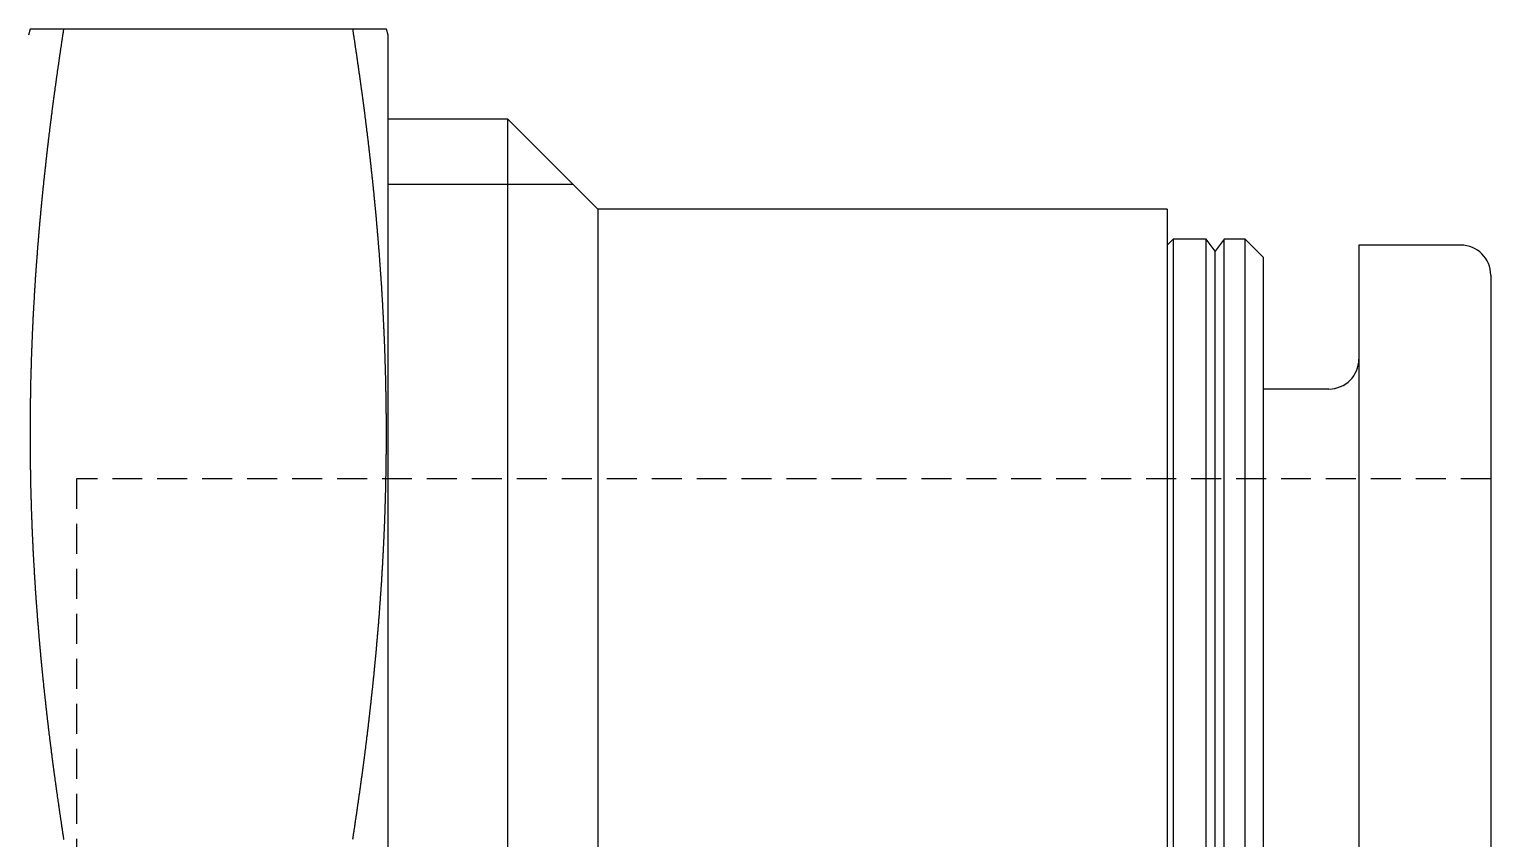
# Model space of a CAD drawing. Extents: x 0 to 112, y -21 to 77.
# Drawn here: x 44.33 to 68.72, y 63.33 to 76.83 of the extents above; entities that cross this region are included whole.
import ezdxf

# ---------------------------------------------------------------- set-up
doc = ezdxf.new("R2010")
doc.units = 0
doc.linetypes.add('DASHED', pattern=[0.75, 0.5, -0.25])
doc.layers.get('0').update_dxf_attribs({"linetype": 'CONTINUOUS'})

msp = doc.modelspace()

# ---------------------------------------------------------------- linework, layer by layer
at = {"color": 7, "linetype": 'CONTINUOUS'}
for p, q in [((44.344, 76.829), (44.317, 76.729)), ((50.29, 76.829), (44.344, 76.829)), ((50.317, 76.729), (50.29, 76.829)), ((50.317, 49.929), (50.317, 76.729)), ((52.317, 75.329), (50.317, 75.329)), ((52.317, 51.329), (52.317, 75.329)), ((53.817, 73.829), (52.317, 75.329)), ((53.817, 73.829), (53.817, 52.829)), ((63.317, 73.829), (53.817, 73.829)), ((63.317, 73.829), (63.317, 52.829)), ((63.417, 73.329), (63.317, 73.229)), ((63.417, 73.329), (63.417, 53.329)), ((63.967, 73.329), (63.417, 73.329)), ((63.967, 53.329), (63.967, 73.329)), ((64.117, 73.129), (63.967, 73.329)), ((64.267, 73.329), (64.117, 73.129)), ((64.267, 53.329), (64.267, 73.329)), ((64.617, 73.329), (64.267, 73.329)), ((64.617, 53.329), (64.617, 73.329)), ((64.917, 73.029), (64.617, 73.329)), ((68.217, 73.229), (66.517, 73.229)), ((66.517, 73.229), (66.517, 53.429)), ((64.117, 53.529), (64.117, 73.129)), ((64.917, 73.029), (64.917, 53.629)), ((68.717, 72.729), (68.717, 53.929)), ((66.017, 70.829), (64.917, 70.829))]:
    msp.add_line(p, q, dxfattribs=at)
at = {"color": 3, "linetype": 'CONTINUOUS'}
msp.add_line((50.317, 74.246), (53.399, 74.246), dxfattribs=at)
at = {"color": 3, "linetype": 'DASHED'}
for p, q in [((68.717, 69.329), (45.117, 69.329)), ((45.117, 69.329), (45.117, 57.329))]:
    msp.add_line(p, q, dxfattribs=at)
at = {"color": 7}
for points in [[(44.903, 76.829, 0), (44.901, 76.815, 0), (44.899, 76.801, 0), (44.897, 76.787, 0), (44.895, 76.773, 0), (44.892, 76.759, 0), (44.89, 76.745, 0), (44.888, 76.731, 0), (44.886, 76.717, 0), (44.884, 76.703, 0), (44.882, 76.689, 0), (44.88, 76.675, 0), (44.878, 76.661, 0), (44.876, 76.647, 0), (44.873, 76.633, 0), (44.871, 76.619, 0), (44.869, 76.605, 0), (44.867, 76.591, 0), (44.865, 76.577, 0), (44.863, 76.563, 0), (44.861, 76.549, 0), (44.859, 76.535, 0), (44.856, 76.521, 0), (44.854, 76.507, 0), (44.852, 76.493, 0), (44.85, 76.479, 0), (44.848, 76.465, 0), (44.846, 76.451, 0), (44.844, 76.437, 0), (44.842, 76.423, 0), (44.84, 76.409, 0), (44.838, 76.395, 0), (44.836, 76.381, 0), (44.834, 76.367, 0), (44.832, 76.353, 0), (44.83, 76.339, 0), (44.828, 76.325, 0), (44.826, 76.311, 0), (44.824, 76.297, 0), (44.822, 76.283, 0), (44.819, 76.269, 0), (44.818, 76.255, 0), (44.816, 76.241, 0), (44.813, 76.227, 0), (44.811, 76.213, 0), (44.809, 76.199, 0), (44.807, 76.185, 0), (44.805, 76.171, 0), (44.803, 76.157, 0), (44.801, 76.143, 0), (44.799, 76.129, 0), (44.797, 76.115, 0), (44.795, 76.101, 0), (44.794, 76.087, 0), (44.791, 76.073, 0), (44.789, 76.059, 0), (44.788, 76.045, 0), (44.786, 76.031, 0), (44.784, 76.017, 0), (44.782, 76.003, 0), (44.78, 75.989, 0), (44.778, 75.975, 0), (44.776, 75.961, 0), (44.774, 75.947, 0), (44.772, 75.933, 0), (44.77, 75.919, 0), (44.768, 75.905, 0), (44.766, 75.891, 0), (44.764, 75.877, 0), (44.762, 75.863, 0), (44.76, 75.849, 0), (44.758, 75.835, 0), (44.757, 75.821, 0), (44.755, 75.807, 0), (44.753, 75.793, 0), (44.751, 75.779, 0), (44.749, 75.765, 0), (44.747, 75.751, 0), (44.745, 75.737, 0), (44.743, 75.723, 0), (44.741, 75.709, 0), (44.739, 75.695, 0), (44.738, 75.681, 0), (44.736, 75.667, 0), (44.734, 75.653, 0), (44.732, 75.639, 0), (44.73, 75.625, 0), (44.728, 75.611, 0), (44.726, 75.597, 0), (44.725, 75.583, 0), (44.723, 75.569, 0), (44.721, 75.555, 0), (44.719, 75.541, 0), (44.717, 75.527, 0), (44.715, 75.513, 0), (44.714, 75.499, 0), (44.712, 75.485, 0), (44.71, 75.471, 0), (44.708, 75.457, 0), (44.706, 75.443, 0), (44.705, 75.429, 0), (44.703, 75.415, 0), (44.701, 75.401, 0), (44.699, 75.387, 0), (44.697, 75.373, 0), (44.696, 75.359, 0), (44.694, 75.344, 0), (44.692, 75.331, 0), (44.69, 75.317, 0), (44.688, 75.302, 0), (44.687, 75.288, 0), (44.685, 75.274, 0), (44.683, 75.26, 0), (44.681, 75.246, 0), (44.68, 75.232, 0), (44.678, 75.218, 0), (44.676, 75.204, 0), (44.674, 75.19, 0), (44.673, 75.176, 0), (44.671, 75.162, 0), (44.669, 75.148, 0), (44.667, 75.134, 0), (44.666, 75.12, 0), (44.664, 75.106, 0), (44.662, 75.092, 0), (44.66, 75.078, 0), (44.659, 75.064, 0), (44.657, 75.05, 0), (44.655, 75.036, 0), (44.654, 75.022, 0), (44.652, 75.008, 0), (44.65, 74.994, 0), (44.649, 74.98, 0), (44.647, 74.966, 0), (44.645, 74.952, 0), (44.644, 74.938, 0), (44.642, 74.924, 0), (44.64, 74.909, 0), (44.639, 74.895, 0), (44.637, 74.881, 0), (44.635, 74.867, 0), (44.634, 74.853, 0), (44.632, 74.839, 0), (44.63, 74.825, 0), (44.629, 74.811, 0), (44.627, 74.797, 0), (44.626, 74.783, 0), (44.624, 74.769, 0), (44.622, 74.755, 0), (44.621, 74.741, 0), (44.619, 74.727, 0), (44.617, 74.713, 0), (44.616, 74.699, 0), (44.614, 74.685, 0), (44.613, 74.671, 0), (44.611, 74.657, 0), (44.61, 74.643, 0), (44.608, 74.629, 0), (44.606, 74.615, 0), (44.605, 74.6, 0), (44.603, 74.586, 0), (44.602, 74.572, 0), (44.6, 74.558, 0), (44.599, 74.544, 0), (44.597, 74.53, 0), (44.596, 74.516, 0), (44.594, 74.502, 0), (44.592, 74.488, 0), (44.591, 74.474, 0), (44.589, 74.46, 0), (44.588, 74.446, 0), (44.586, 74.432, 0), (44.585, 74.418, 0), (44.583, 74.404, 0), (44.582, 74.39, 0), (44.58, 74.376, 0), (44.579, 74.362, 0), (44.577, 74.347, 0), (44.576, 74.333, 0), (44.574, 74.319, 0), (44.573, 74.305, 0), (44.571, 74.291, 0), (44.57, 74.277, 0), (44.568, 74.263, 0), (44.567, 74.249, 0), (44.566, 74.235, 0), (44.564, 74.221, 0), (44.563, 74.207, 0), (44.561, 74.193, 0), (44.56, 74.179, 0), (44.558, 74.165, 0), (44.557, 74.15, 0), (44.555, 74.136, 0), (44.554, 74.122, 0), (44.553, 74.108, 0), (44.551, 74.094, 0), (44.55, 74.08, 0), (44.548, 74.066, 0), (44.547, 74.052, 0), (44.545, 74.038, 0), (44.544, 74.024, 0), (44.543, 74.01, 0), (44.541, 73.996, 0), (44.54, 73.982, 0), (44.539, 73.968, 0), (44.537, 73.954, 0), (44.536, 73.939, 0), (44.535, 73.925, 0), (44.533, 73.911, 0), (44.532, 73.897, 0), (44.53, 73.883, 0), (44.529, 73.869, 0), (44.528, 73.855, 0), (44.526, 73.841, 0), (44.525, 73.827, 0), (44.524, 73.813, 0), (44.522, 73.799, 0), (44.521, 73.785, 0), (44.52, 73.771, 0), (44.519, 73.757, 0), (44.517, 73.742, 0), (44.516, 73.728, 0), (44.515, 73.714, 0), (44.513, 73.7, 0), (44.512, 73.686, 0), (44.511, 73.672, 0), (44.509, 73.658, 0), (44.508, 73.644, 0), (44.507, 73.63, 0), (44.506, 73.616, 0), (44.504, 73.602, 0), (44.503, 73.588, 0), (44.502, 73.573, 0), (44.501, 73.559, 0), (44.499, 73.545, 0), (44.498, 73.531, 0), (44.497, 73.517, 0), (44.496, 73.503, 0), (44.495, 73.489, 0), (44.493, 73.475, 0), (44.492, 73.461, 0), (44.491, 73.447, 0), (44.49, 73.433, 0), (44.488, 73.418, 0), (44.487, 73.404, 0), (44.486, 73.39, 0), (44.485, 73.376, 0), (44.484, 73.362, 0), (44.483, 73.348, 0), (44.481, 73.334, 0), (44.48, 73.32, 0), (44.479, 73.306, 0), (44.478, 73.292, 0), (44.477, 73.278, 0), (44.475, 73.263, 0), (44.474, 73.249, 0), (44.473, 73.235, 0), (44.472, 73.221, 0), (44.471, 73.207, 0), (44.47, 73.193, 0), (44.469, 73.179, 0), (44.468, 73.165, 0), (44.467, 73.151, 0), (44.465, 73.137, 0), (44.464, 73.123, 0), (44.463, 73.108, 0), (44.462, 73.094, 0), (44.461, 73.08, 0), (44.46, 73.066, 0), (44.459, 73.052, 0), (44.458, 73.038, 0), (44.457, 73.024, 0), (44.456, 73.01, 0), (44.455, 72.996, 0), (44.454, 72.981, 0), (44.453, 72.967, 0), (44.452, 72.953, 0), (44.45, 72.939, 0), (44.449, 72.925, 0), (44.448, 72.911, 0), (44.447, 72.897, 0), (44.446, 72.883, 0), (44.445, 72.869, 0), (44.444, 72.855, 0), (44.443, 72.841, 0), (44.442, 72.826, 0), (44.441, 72.812, 0), (44.44, 72.798, 0), (44.439, 72.784, 0), (44.438, 72.77, 0), (44.437, 72.756, 0), (44.436, 72.742, 0), (44.435, 72.728, 0), (44.434, 72.713, 0), (44.434, 72.699, 0), (44.432, 72.685, 0), (44.432, 72.671, 0), (44.431, 72.657, 0), (44.43, 72.643, 0), (44.429, 72.629, 0), (44.428, 72.615, 0), (44.427, 72.601, 0), (44.426, 72.587, 0), (44.425, 72.573, 0), (44.424, 72.558, 0), (44.423, 72.544, 0), (44.422, 72.53, 0), (44.422, 72.516, 0), (44.421, 72.502, 0), (44.42, 72.488, 0), (44.419, 72.474, 0), (44.418, 72.46, 0), (44.417, 72.445, 0), (44.416, 72.431, 0), (44.415, 72.417, 0), (44.414, 72.403, 0), (44.414, 72.389, 0), (44.413, 72.375, 0), (44.412, 72.361, 0), (44.411, 72.347, 0), (44.41, 72.332, 0), (44.41, 72.318, 0), (44.409, 72.304, 0), (44.408, 72.29, 0), (44.407, 72.276, 0), (44.406, 72.262, 0), (44.405, 72.248, 0), (44.405, 72.234, 0), (44.404, 72.22, 0), (44.403, 72.206, 0), (44.402, 72.191, 0), (44.401, 72.177, 0), (44.401, 72.163, 0), (44.4, 72.149, 0), (44.399, 72.135, 0), (44.398, 72.121, 0), (44.398, 72.107, 0), (44.397, 72.093, 0), (44.396, 72.078, 0), (44.395, 72.064, 0), (44.395, 72.05, 0), (44.394, 72.036, 0), (44.393, 72.022, 0), (44.393, 72.008, 0), (44.392, 71.994, 0), (44.391, 71.98, 0), (44.391, 71.965, 0), (44.39, 71.951, 0), (44.389, 71.937, 0), (44.389, 71.923, 0), (44.388, 71.909, 0), (44.387, 71.895, 0), (44.386, 71.881, 0), (44.386, 71.867, 0), (44.385, 71.853, 0), (44.385, 71.838, 0), (44.384, 71.824, 0), (44.383, 71.81, 0), (44.383, 71.796, 0), (44.382, 71.782, 0), (44.381, 71.768, 0), (44.381, 71.754, 0), (44.38, 71.74, 0), (44.379, 71.725, 0), (44.379, 71.711, 0), (44.378, 71.697, 0), (44.378, 71.683, 0), (44.377, 71.669, 0), (44.377, 71.655, 0), (44.376, 71.641, 0), (44.375, 71.626, 0), (44.375, 71.612, 0), (44.374, 71.598, 0), (44.374, 71.584, 0), (44.373, 71.57, 0), (44.373, 71.556, 0), (44.372, 71.542, 0), (44.371, 71.528, 0), (44.371, 71.513, 0), (44.37, 71.499, 0), (44.37, 71.485, 0), (44.369, 71.471, 0), (44.369, 71.457, 0), (44.368, 71.443, 0), (44.368, 71.429, 0), (44.367, 71.415, 0), (44.367, 71.4, 0), (44.366, 71.386, 0), (44.366, 71.372, 0), (44.365, 71.358, 0), (44.365, 71.344, 0), (44.364, 71.33, 0), (44.364, 71.316, 0), (44.364, 71.301, 0), (44.363, 71.287, 0), (44.363, 71.273, 0), (44.362, 71.259, 0), (44.362, 71.245, 0), (44.361, 71.231, 0), (44.361, 71.217, 0), (44.36, 71.203, 0), (44.36, 71.188, 0), (44.36, 71.174, 0), (44.359, 71.16, 0), (44.359, 71.146, 0), (44.358, 71.132, 0), (44.358, 71.118, 0), (44.358, 71.104, 0), (44.357, 71.089, 0), (44.357, 71.075, 0), (44.356, 71.061, 0), (44.356, 71.047, 0), (44.356, 71.033, 0), (44.355, 71.019, 0), (44.355, 71.005, 0), (44.355, 70.99, 0), (44.354, 70.976, 0), (44.354, 70.962, 0), (44.354, 70.948, 0), (44.353, 70.934, 0), (44.353, 70.92, 0), (44.353, 70.906, 0), (44.352, 70.891, 0), (44.352, 70.877, 0), (44.352, 70.863, 0), (44.352, 70.849, 0), (44.351, 70.835, 0), (44.351, 70.821, 0), (44.351, 70.807, 0), (44.35, 70.793, 0), (44.35, 70.778, 0), (44.35, 70.764, 0), (44.35, 70.75, 0), (44.349, 70.736, 0), (44.349, 70.722, 0), (44.349, 70.708, 0), (44.349, 70.694, 0), (44.349, 70.68, 0), (44.348, 70.665, 0), (44.348, 70.651, 0), (44.348, 70.637, 0), (44.348, 70.623, 0), (44.347, 70.609, 0), (44.347, 70.595, 0), (44.347, 70.581, 0), (44.347, 70.566, 0), (44.347, 70.552, 0), (44.346, 70.538, 0), (44.346, 70.524, 0), (44.346, 70.51, 0), (44.346, 70.496, 0), (44.346, 70.481, 0), (44.346, 70.467, 0), (44.346, 70.453, 0), (44.345, 70.439, 0), (44.345, 70.425, 0), (44.345, 70.411, 0), (44.345, 70.397, 0), (44.345, 70.383, 0), (44.345, 70.368, 0), (44.345, 70.354, 0), (44.345, 70.34, 0), (44.344, 70.326, 0), (44.344, 70.312, 0), (44.344, 70.298, 0), (44.344, 70.284, 0), (44.344, 70.269, 0), (44.344, 70.255, 0), (44.344, 70.241, 0), (44.344, 70.227, 0), (44.344, 70.213, 0), (44.344, 70.199, 0), (44.344, 70.185, 0), (44.344, 70.171, 0), (44.344, 70.156, 0), (44.344, 70.142, 0), (44.344, 70.128, 0), (44.344, 70.114, 0), (44.344, 70.1, 0), (44.344, 70.086, 0), (44.344, 70.072, 0), (44.344, 70.057, 0), (44.344, 70.043, 0), (44.344, 70.029, 0), (44.344, 70.015, 0), (44.344, 70.001, 0), (44.344, 69.987, 0), (44.344, 69.972, 0), (44.344, 69.958, 0), (44.344, 69.944, 0), (44.344, 69.93, 0), (44.344, 69.916, 0), (44.344, 69.902, 0), (44.344, 69.888, 0), (44.344, 69.874, 0), (44.344, 69.859, 0), (44.344, 69.845, 0), (44.344, 69.831, 0), (44.345, 69.817, 0), (44.345, 69.803, 0), (44.345, 69.789, 0), (44.345, 69.775, 0), (44.345, 69.76, 0), (44.345, 69.746, 0), (44.345, 69.732, 0), (44.345, 69.718, 0), (44.346, 69.704, 0), (44.346, 69.69, 0), (44.346, 69.676, 0), (44.346, 69.662, 0), (44.346, 69.647, 0), (44.346, 69.633, 0), (44.346, 69.619, 0), (44.347, 69.605, 0), (44.347, 69.591, 0), (44.347, 69.577, 0), (44.347, 69.562, 0), (44.347, 69.548, 0), (44.348, 69.534, 0), (44.348, 69.52, 0), (44.348, 69.506, 0), (44.348, 69.492, 0), (44.349, 69.478, 0), (44.349, 69.463, 0), (44.349, 69.449, 0), (44.349, 69.435, 0), (44.349, 69.421, 0), (44.35, 69.407, 0), (44.35, 69.393, 0), (44.35, 69.379, 0), (44.35, 69.365, 0), (44.351, 69.35, 0), (44.351, 69.336, 0), (44.351, 69.322, 0), (44.352, 69.308, 0), (44.352, 69.294, 0), (44.352, 69.28, 0), (44.352, 69.266, 0), (44.353, 69.251, 0), (44.353, 69.237, 0), (44.353, 69.223, 0), (44.354, 69.209, 0), (44.354, 69.195, 0), (44.354, 69.181, 0), (44.355, 69.167, 0), (44.355, 69.153, 0), (44.355, 69.138, 0), (44.356, 69.124, 0), (44.356, 69.11, 0), (44.356, 69.096, 0), (44.357, 69.082, 0), (44.357, 69.068, 0), (44.358, 69.054, 0), (44.358, 69.039, 0), (44.358, 69.025, 0), (44.359, 69.011, 0), (44.359, 68.997, 0), (44.36, 68.983, 0), (44.36, 68.969, 0), (44.36, 68.955, 0), (44.361, 68.941, 0), (44.361, 68.926, 0), (44.362, 68.912, 0), (44.362, 68.898, 0), (44.363, 68.884, 0), (44.363, 68.87, 0), (44.364, 68.856, 0), (44.364, 68.842, 0), (44.364, 68.827, 0), (44.365, 68.813, 0), (44.365, 68.799, 0), (44.366, 68.785, 0), (44.366, 68.771, 0), (44.367, 68.757, 0), (44.367, 68.743, 0), (44.368, 68.728, 0), (44.368, 68.714, 0), (44.369, 68.7, 0), (44.369, 68.686, 0), (44.37, 68.672, 0), (44.37, 68.658, 0), (44.371, 68.644, 0), (44.371, 68.63, 0), (44.372, 68.615, 0), (44.373, 68.601, 0), (44.373, 68.587, 0), (44.374, 68.573, 0), (44.374, 68.559, 0), (44.375, 68.545, 0), (44.375, 68.531, 0), (44.376, 68.517, 0), (44.376, 68.502, 0), (44.377, 68.488, 0), (44.378, 68.474, 0), (44.378, 68.46, 0), (44.379, 68.446, 0), (44.379, 68.432, 0), (44.38, 68.418, 0), (44.381, 68.404, 0), (44.381, 68.389, 0), (44.382, 68.375, 0), (44.383, 68.361, 0), (44.383, 68.347, 0), (44.384, 68.333, 0), (44.385, 68.319, 0), (44.385, 68.305, 0), (44.386, 68.291, 0), (44.386, 68.276, 0), (44.387, 68.262, 0), (44.388, 68.248, 0), (44.389, 68.234, 0), (44.389, 68.22, 0), (44.39, 68.206, 0), (44.391, 68.192, 0), (44.391, 68.178, 0), (44.392, 68.163, 0), (44.393, 68.149, 0), (44.393, 68.135, 0), (44.394, 68.121, 0), (44.395, 68.107, 0), (44.395, 68.093, 0), (44.396, 68.079, 0), (44.397, 68.065, 0), (44.398, 68.05, 0), (44.398, 68.036, 0), (44.399, 68.022, 0), (44.4, 68.008, 0), (44.401, 67.994, 0), (44.401, 67.98, 0), (44.402, 67.966, 0), (44.403, 67.952, 0), (44.404, 67.938, 0), (44.405, 67.923, 0), (44.405, 67.909, 0), (44.406, 67.895, 0), (44.407, 67.881, 0), (44.408, 67.867, 0), (44.409, 67.853, 0), (44.41, 67.839, 0), (44.41, 67.825, 0), (44.411, 67.811, 0), (44.412, 67.796, 0), (44.413, 67.782, 0), (44.414, 67.768, 0), (44.414, 67.754, 0), (44.415, 67.74, 0), (44.416, 67.726, 0), (44.417, 67.712, 0), (44.418, 67.698, 0), (44.419, 67.683, 0), (44.42, 67.669, 0), (44.421, 67.655, 0), (44.422, 67.641, 0), (44.422, 67.627, 0), (44.423, 67.613, 0), (44.424, 67.599, 0), (44.425, 67.585, 0), (44.426, 67.571, 0), (44.427, 67.556, 0), (44.428, 67.542, 0), (44.429, 67.528, 0), (44.43, 67.514, 0), (44.431, 67.5, 0), (44.432, 67.486, 0), (44.432, 67.472, 0), (44.434, 67.458, 0), (44.434, 67.444, 0), (44.435, 67.43, 0), (44.436, 67.415, 0), (44.437, 67.401, 0), (44.438, 67.387, 0), (44.439, 67.373, 0), (44.44, 67.359, 0), (44.441, 67.345, 0), (44.442, 67.331, 0), (44.443, 67.317, 0), (44.444, 67.302, 0), (44.445, 67.288, 0), (44.446, 67.274, 0), (44.447, 67.26, 0), (44.448, 67.246, 0), (44.449, 67.232, 0), (44.45, 67.218, 0), (44.452, 67.204, 0), (44.453, 67.19, 0), (44.454, 67.176, 0), (44.455, 67.162, 0), (44.456, 67.147, 0), (44.457, 67.133, 0), (44.458, 67.119, 0), (44.459, 67.105, 0), (44.46, 67.091, 0), (44.461, 67.077, 0), (44.462, 67.063, 0), (44.463, 67.049, 0), (44.464, 67.035, 0), (44.465, 67.02, 0), (44.467, 67.006, 0), (44.468, 66.992, 0), (44.469, 66.978, 0), (44.47, 66.964, 0), (44.471, 66.95, 0), (44.472, 66.936, 0), (44.473, 66.922, 0), (44.474, 66.908, 0), (44.475, 66.894, 0), (44.477, 66.88, 0), (44.478, 66.865, 0), (44.479, 66.851, 0), (44.48, 66.837, 0), (44.481, 66.823, 0), (44.483, 66.809, 0), (44.484, 66.795, 0), (44.485, 66.781, 0), (44.486, 66.767, 0), (44.487, 66.753, 0), (44.488, 66.739, 0), (44.49, 66.725, 0), (44.491, 66.71, 0), (44.492, 66.696, 0), (44.493, 66.682, 0), (44.495, 66.668, 0), (44.496, 66.654, 0), (44.497, 66.64, 0), (44.498, 66.626, 0), (44.499, 66.612, 0), (44.501, 66.598, 0), (44.502, 66.584, 0), (44.503, 66.57, 0), (44.504, 66.556, 0), (44.506, 66.541, 0), (44.507, 66.527, 0), (44.508, 66.513, 0), (44.509, 66.499, 0), (44.511, 66.485, 0), (44.512, 66.471, 0), (44.513, 66.457, 0), (44.515, 66.443, 0), (44.516, 66.429, 0), (44.517, 66.415, 0), (44.519, 66.401, 0), (44.52, 66.387, 0), (44.521, 66.373, 0), (44.522, 66.358, 0), (44.524, 66.344, 0), (44.525, 66.33, 0), (44.526, 66.316, 0), (44.528, 66.302, 0), (44.529, 66.288, 0), (44.53, 66.274, 0), (44.532, 66.26, 0), (44.533, 66.246, 0), (44.535, 66.232, 0), (44.536, 66.218, 0), (44.537, 66.204, 0), (44.539, 66.189, 0), (44.54, 66.175, 0), (44.541, 66.161, 0), (44.543, 66.147, 0), (44.544, 66.133, 0), (44.545, 66.119, 0), (44.547, 66.105, 0), (44.548, 66.091, 0), (44.55, 66.077, 0), (44.551, 66.063, 0), (44.553, 66.049, 0), (44.554, 66.035, 0), (44.555, 66.021, 0), (44.557, 66.007, 0), (44.558, 65.993, 0), (44.56, 65.978, 0), (44.561, 65.964, 0), (44.563, 65.95, 0), (44.564, 65.936, 0), (44.566, 65.922, 0), (44.567, 65.908, 0), (44.568, 65.894, 0), (44.57, 65.88, 0), (44.571, 65.866, 0), (44.573, 65.852, 0), (44.574, 65.838, 0), (44.576, 65.824, 0), (44.577, 65.81, 0), (44.579, 65.796, 0), (44.58, 65.782, 0), (44.582, 65.767, 0), (44.583, 65.754, 0), (44.585, 65.739, 0), (44.586, 65.725, 0), (44.588, 65.711, 0), (44.589, 65.697, 0), (44.591, 65.683, 0), (44.592, 65.669, 0), (44.594, 65.655, 0), (44.596, 65.641, 0), (44.597, 65.627, 0), (44.599, 65.613, 0), (44.6, 65.599, 0), (44.602, 65.585, 0), (44.603, 65.571, 0), (44.605, 65.557, 0), (44.606, 65.543, 0), (44.608, 65.529, 0), (44.61, 65.515, 0), (44.611, 65.501, 0), (44.613, 65.487, 0), (44.614, 65.472, 0), (44.616, 65.458, 0), (44.617, 65.444, 0), (44.619, 65.43, 0), (44.621, 65.416, 0), (44.622, 65.402, 0), (44.624, 65.388, 0), (44.626, 65.374, 0), (44.627, 65.36, 0), (44.629, 65.346, 0), (44.63, 65.332, 0), (44.632, 65.318, 0), (44.634, 65.304, 0), (44.635, 65.29, 0), (44.637, 65.276, 0), (44.639, 65.262, 0), (44.64, 65.248, 0), (44.642, 65.234, 0), (44.644, 65.22, 0), (44.645, 65.206, 0), (44.647, 65.192, 0), (44.649, 65.177, 0), (44.65, 65.163, 0), (44.652, 65.149, 0), (44.654, 65.135, 0), (44.655, 65.121, 0), (44.657, 65.107, 0), (44.659, 65.093, 0), (44.66, 65.079, 0), (44.662, 65.065, 0), (44.664, 65.051, 0), (44.666, 65.037, 0), (44.667, 65.023, 0), (44.669, 65.009, 0), (44.671, 64.995, 0), (44.673, 64.981, 0), (44.674, 64.967, 0), (44.676, 64.953, 0), (44.678, 64.939, 0), (44.68, 64.925, 0), (44.681, 64.911, 0), (44.683, 64.897, 0), (44.685, 64.883, 0), (44.687, 64.869, 0), (44.688, 64.855, 0), (44.69, 64.841, 0), (44.692, 64.827, 0), (44.694, 64.813, 0), (44.696, 64.799, 0), (44.697, 64.784, 0), (44.699, 64.77, 0), (44.701, 64.757, 0), (44.703, 64.743, 0), (44.705, 64.728, 0), (44.706, 64.714, 0), (44.708, 64.7, 0), (44.71, 64.686, 0), (44.712, 64.672, 0), (44.714, 64.658, 0), (44.715, 64.644, 0), (44.717, 64.63, 0), (44.719, 64.616, 0), (44.721, 64.602, 0), (44.723, 64.588, 0), (44.725, 64.574, 0), (44.726, 64.56, 0), (44.728, 64.546, 0), (44.73, 64.532, 0), (44.732, 64.518, 0), (44.734, 64.504, 0), (44.736, 64.49, 0), (44.738, 64.476, 0), (44.739, 64.462, 0), (44.741, 64.448, 0), (44.743, 64.434, 0), (44.745, 64.42, 0), (44.747, 64.406, 0), (44.749, 64.392, 0), (44.751, 64.378, 0), (44.753, 64.364, 0), (44.755, 64.35, 0), (44.757, 64.336, 0), (44.758, 64.322, 0), (44.76, 64.308, 0), (44.762, 64.294, 0), (44.764, 64.28, 0), (44.766, 64.266, 0), (44.768, 64.252, 0), (44.77, 64.238, 0), (44.772, 64.224, 0), (44.774, 64.21, 0), (44.776, 64.196, 0), (44.778, 64.182, 0), (44.78, 64.168, 0), (44.782, 64.154, 0), (44.784, 64.14, 0), (44.786, 64.126, 0), (44.788, 64.112, 0), (44.789, 64.098, 0), (44.791, 64.084, 0), (44.794, 64.07, 0), (44.795, 64.056, 0), (44.797, 64.042, 0), (44.799, 64.028, 0), (44.801, 64.014, 0), (44.803, 64, 0), (44.805, 63.986, 0), (44.807, 63.972, 0), (44.809, 63.958, 0), (44.811, 63.944, 0), (44.813, 63.93, 0), (44.816, 63.916, 0), (44.818, 63.902, 0), (44.819, 63.888, 0), (44.822, 63.874, 0), (44.824, 63.86, 0), (44.826, 63.846, 0), (44.828, 63.832, 0), (44.83, 63.818, 0), (44.832, 63.804, 0), (44.834, 63.79, 0), (44.836, 63.776, 0), (44.838, 63.762, 0), (44.84, 63.748, 0), (44.842, 63.734, 0), (44.844, 63.72, 0), (44.846, 63.706, 0), (44.848, 63.692, 0), (44.85, 63.678, 0), (44.852, 63.664, 0), (44.854, 63.65, 0), (44.856, 63.636, 0), (44.859, 63.622, 0), (44.861, 63.608, 0), (44.863, 63.594, 0), (44.865, 63.58, 0), (44.867, 63.566, 0), (44.869, 63.552, 0), (44.871, 63.538, 0), (44.873, 63.524, 0), (44.876, 63.51, 0), (44.878, 63.496, 0), (44.88, 63.482, 0), (44.882, 63.468, 0), (44.884, 63.454, 0), (44.886, 63.44, 0), (44.888, 63.426, 0), (44.89, 63.412, 0), (44.892, 63.398, 0), (44.895, 63.385, 0), (44.897, 63.37, 0), (44.899, 63.356, 0), (44.901, 63.343, 0), (44.903, 63.329, 0)], [(49.73, 63.329, 0), (49.733, 63.343, 0), (49.735, 63.356, 0), (49.737, 63.37, 0), (49.739, 63.385, 0), (49.741, 63.398, 0), (49.743, 63.412, 0), (49.746, 63.426, 0), (49.748, 63.44, 0), (49.75, 63.454, 0), (49.752, 63.468, 0), (49.754, 63.482, 0), (49.756, 63.496, 0), (49.758, 63.51, 0), (49.761, 63.524, 0), (49.763, 63.538, 0), (49.765, 63.552, 0), (49.767, 63.566, 0), (49.769, 63.58, 0), (49.771, 63.594, 0), (49.773, 63.608, 0), (49.775, 63.622, 0), (49.777, 63.636, 0), (49.779, 63.65, 0), (49.781, 63.664, 0), (49.783, 63.678, 0), (49.786, 63.692, 0), (49.788, 63.706, 0), (49.79, 63.72, 0), (49.792, 63.734, 0), (49.794, 63.748, 0), (49.796, 63.762, 0), (49.798, 63.776, 0), (49.8, 63.79, 0), (49.802, 63.804, 0), (49.804, 63.818, 0), (49.806, 63.832, 0), (49.808, 63.846, 0), (49.81, 63.86, 0), (49.812, 63.874, 0), (49.814, 63.888, 0), (49.816, 63.902, 0), (49.818, 63.916, 0), (49.82, 63.93, 0), (49.822, 63.944, 0), (49.824, 63.958, 0), (49.826, 63.972, 0), (49.828, 63.986, 0), (49.83, 64, 0), (49.832, 64.014, 0), (49.834, 64.028, 0), (49.836, 64.042, 0), (49.838, 64.056, 0), (49.84, 64.07, 0), (49.842, 64.084, 0), (49.844, 64.098, 0), (49.846, 64.112, 0), (49.848, 64.126, 0), (49.85, 64.14, 0), (49.852, 64.154, 0), (49.854, 64.168, 0), (49.856, 64.182, 0), (49.858, 64.196, 0), (49.86, 64.21, 0), (49.862, 64.224, 0), (49.864, 64.238, 0), (49.866, 64.252, 0), (49.868, 64.266, 0), (49.87, 64.28, 0), (49.871, 64.294, 0), (49.873, 64.308, 0), (49.875, 64.322, 0), (49.877, 64.336, 0), (49.879, 64.35, 0), (49.881, 64.364, 0), (49.883, 64.378, 0), (49.885, 64.392, 0), (49.887, 64.406, 0), (49.889, 64.42, 0), (49.891, 64.434, 0), (49.892, 64.448, 0), (49.894, 64.462, 0), (49.896, 64.476, 0), (49.898, 64.49, 0), (49.9, 64.504, 0), (49.902, 64.518, 0), (49.904, 64.532, 0), (49.906, 64.546, 0), (49.907, 64.56, 0), (49.909, 64.574, 0), (49.911, 64.588, 0), (49.913, 64.602, 0), (49.915, 64.616, 0), (49.917, 64.63, 0), (49.918, 64.644, 0), (49.92, 64.658, 0), (49.922, 64.672, 0), (49.924, 64.686, 0), (49.926, 64.7, 0), (49.928, 64.714, 0), (49.929, 64.728, 0), (49.931, 64.743, 0), (49.933, 64.757, 0), (49.935, 64.77, 0), (49.937, 64.784, 0), (49.938, 64.799, 0), (49.94, 64.813, 0), (49.942, 64.827, 0), (49.944, 64.841, 0), (49.945, 64.855, 0), (49.947, 64.869, 0), (49.949, 64.883, 0), (49.951, 64.897, 0), (49.953, 64.911, 0), (49.954, 64.925, 0), (49.956, 64.939, 0), (49.958, 64.953, 0), (49.959, 64.967, 0), (49.961, 64.981, 0), (49.963, 64.995, 0), (49.965, 65.009, 0), (49.966, 65.023, 0), (49.968, 65.037, 0), (49.97, 65.051, 0), (49.972, 65.065, 0), (49.973, 65.079, 0), (49.975, 65.093, 0), (49.977, 65.107, 0), (49.978, 65.121, 0), (49.98, 65.135, 0), (49.982, 65.149, 0), (49.983, 65.163, 0), (49.985, 65.177, 0), (49.987, 65.192, 0), (49.989, 65.206, 0), (49.99, 65.22, 0), (49.992, 65.234, 0), (49.993, 65.248, 0), (49.995, 65.262, 0), (49.997, 65.276, 0), (49.998, 65.29, 0), (50, 65.304, 0), (50.002, 65.318, 0), (50.003, 65.332, 0), (50.005, 65.346, 0), (50.007, 65.36, 0), (50.008, 65.374, 0), (50.01, 65.388, 0), (50.011, 65.402, 0), (50.013, 65.416, 0), (50.015, 65.43, 0), (50.016, 65.444, 0), (50.018, 65.458, 0), (50.02, 65.472, 0), (50.021, 65.487, 0), (50.023, 65.501, 0), (50.024, 65.515, 0), (50.026, 65.529, 0), (50.027, 65.543, 0), (50.029, 65.557, 0), (50.031, 65.571, 0), (50.032, 65.585, 0), (50.034, 65.599, 0), (50.035, 65.613, 0), (50.037, 65.627, 0), (50.038, 65.641, 0), (50.04, 65.655, 0), (50.041, 65.669, 0), (50.043, 65.683, 0), (50.044, 65.697, 0), (50.046, 65.711, 0), (50.047, 65.725, 0), (50.049, 65.739, 0), (50.05, 65.754, 0), (50.052, 65.767, 0), (50.053, 65.782, 0), (50.055, 65.796, 0), (50.056, 65.81, 0), (50.058, 65.824, 0), (50.059, 65.838, 0), (50.061, 65.852, 0), (50.062, 65.866, 0), (50.064, 65.88, 0), (50.065, 65.894, 0), (50.067, 65.908, 0), (50.068, 65.922, 0), (50.07, 65.936, 0), (50.071, 65.95, 0), (50.073, 65.964, 0), (50.074, 65.978, 0), (50.075, 65.993, 0), (50.077, 66.007, 0), (50.078, 66.021, 0), (50.08, 66.035, 0), (50.081, 66.049, 0), (50.083, 66.063, 0), (50.084, 66.077, 0), (50.086, 66.091, 0), (50.087, 66.105, 0), (50.088, 66.119, 0), (50.09, 66.133, 0), (50.091, 66.147, 0), (50.093, 66.161, 0), (50.094, 66.175, 0), (50.095, 66.189, 0), (50.097, 66.204, 0), (50.098, 66.218, 0), (50.099, 66.232, 0), (50.101, 66.246, 0), (50.102, 66.26, 0), (50.103, 66.274, 0), (50.105, 66.288, 0), (50.106, 66.302, 0), (50.107, 66.316, 0), (50.109, 66.33, 0), (50.11, 66.344, 0), (50.111, 66.358, 0), (50.113, 66.373, 0), (50.114, 66.387, 0), (50.115, 66.401, 0), (50.117, 66.415, 0), (50.118, 66.429, 0), (50.119, 66.443, 0), (50.12, 66.457, 0), (50.122, 66.471, 0), (50.123, 66.485, 0), (50.124, 66.499, 0), (50.126, 66.513, 0), (50.127, 66.527, 0), (50.128, 66.541, 0), (50.129, 66.556, 0), (50.131, 66.57, 0), (50.132, 66.584, 0), (50.133, 66.598, 0), (50.134, 66.612, 0), (50.136, 66.626, 0), (50.137, 66.64, 0), (50.138, 66.654, 0), (50.139, 66.668, 0), (50.141, 66.682, 0), (50.142, 66.696, 0), (50.143, 66.71, 0), (50.144, 66.725, 0), (50.145, 66.739, 0), (50.147, 66.753, 0), (50.148, 66.767, 0), (50.149, 66.781, 0), (50.15, 66.795, 0), (50.151, 66.809, 0), (50.153, 66.823, 0), (50.154, 66.837, 0), (50.155, 66.851, 0), (50.156, 66.865, 0), (50.157, 66.88, 0), (50.158, 66.894, 0), (50.159, 66.908, 0), (50.161, 66.922, 0), (50.162, 66.936, 0), (50.163, 66.95, 0), (50.164, 66.964, 0), (50.165, 66.978, 0), (50.166, 66.992, 0), (50.167, 67.006, 0), (50.168, 67.02, 0), (50.169, 67.035, 0), (50.171, 67.049, 0), (50.172, 67.063, 0), (50.173, 67.077, 0), (50.174, 67.091, 0), (50.175, 67.105, 0), (50.176, 67.119, 0), (50.177, 67.133, 0), (50.178, 67.147, 0), (50.179, 67.162, 0), (50.18, 67.176, 0), (50.181, 67.19, 0), (50.182, 67.204, 0), (50.183, 67.218, 0), (50.184, 67.232, 0), (50.185, 67.246, 0), (50.187, 67.26, 0), (50.188, 67.274, 0), (50.188, 67.288, 0), (50.19, 67.302, 0), (50.191, 67.317, 0), (50.191, 67.331, 0), (50.193, 67.345, 0), (50.194, 67.359, 0), (50.194, 67.373, 0), (50.196, 67.387, 0), (50.197, 67.401, 0), (50.197, 67.415, 0), (50.198, 67.43, 0), (50.199, 67.444, 0), (50.2, 67.458, 0), (50.201, 67.472, 0), (50.202, 67.486, 0), (50.203, 67.5, 0), (50.204, 67.514, 0), (50.205, 67.528, 0), (50.206, 67.542, 0), (50.207, 67.556, 0), (50.208, 67.571, 0), (50.209, 67.585, 0), (50.21, 67.599, 0), (50.211, 67.613, 0), (50.211, 67.627, 0), (50.212, 67.641, 0), (50.213, 67.655, 0), (50.214, 67.669, 0), (50.215, 67.683, 0), (50.216, 67.698, 0), (50.217, 67.712, 0), (50.218, 67.726, 0), (50.218, 67.74, 0), (50.219, 67.754, 0), (50.22, 67.768, 0), (50.221, 67.782, 0), (50.222, 67.796, 0), (50.223, 67.811, 0), (50.224, 67.825, 0), (50.224, 67.839, 0), (50.225, 67.853, 0), (50.226, 67.867, 0), (50.227, 67.881, 0), (50.228, 67.895, 0), (50.228, 67.909, 0), (50.229, 67.923, 0), (50.23, 67.938, 0), (50.231, 67.952, 0), (50.231, 67.966, 0), (50.232, 67.98, 0), (50.233, 67.994, 0), (50.234, 68.008, 0), (50.235, 68.022, 0), (50.235, 68.036, 0), (50.236, 68.05, 0), (50.237, 68.065, 0), (50.238, 68.079, 0), (50.238, 68.093, 0), (50.239, 68.107, 0), (50.24, 68.121, 0), (50.24, 68.135, 0), (50.241, 68.149, 0), (50.242, 68.163, 0), (50.243, 68.178, 0), (50.243, 68.192, 0), (50.244, 68.206, 0), (50.245, 68.22, 0), (50.245, 68.234, 0), (50.246, 68.248, 0), (50.247, 68.262, 0), (50.247, 68.276, 0), (50.248, 68.291, 0), (50.249, 68.305, 0), (50.249, 68.319, 0), (50.25, 68.333, 0), (50.251, 68.347, 0), (50.251, 68.361, 0), (50.252, 68.375, 0), (50.252, 68.389, 0), (50.253, 68.404, 0), (50.254, 68.418, 0), (50.254, 68.432, 0), (50.255, 68.446, 0), (50.256, 68.46, 0), (50.256, 68.474, 0), (50.257, 68.488, 0), (50.257, 68.502, 0), (50.258, 68.517, 0), (50.258, 68.531, 0), (50.259, 68.545, 0), (50.26, 68.559, 0), (50.26, 68.573, 0), (50.261, 68.587, 0), (50.261, 68.601, 0), (50.262, 68.615, 0), (50.262, 68.63, 0), (50.263, 68.644, 0), (50.264, 68.658, 0), (50.264, 68.672, 0), (50.264, 68.686, 0), (50.265, 68.7, 0), (50.266, 68.714, 0), (50.266, 68.728, 0), (50.267, 68.743, 0), (50.267, 68.757, 0), (50.267, 68.771, 0), (50.268, 68.785, 0), (50.269, 68.799, 0), (50.269, 68.813, 0), (50.269, 68.827, 0), (50.27, 68.842, 0), (50.27, 68.856, 0), (50.271, 68.87, 0), (50.271, 68.884, 0), (50.272, 68.898, 0), (50.272, 68.912, 0), (50.273, 68.926, 0), (50.273, 68.941, 0), (50.273, 68.955, 0), (50.274, 68.969, 0), (50.274, 68.983, 0), (50.275, 68.997, 0), (50.275, 69.011, 0), (50.275, 69.025, 0), (50.276, 69.039, 0), (50.276, 69.054, 0), (50.277, 69.068, 0), (50.277, 69.082, 0), (50.277, 69.096, 0), (50.278, 69.11, 0), (50.278, 69.124, 0), (50.278, 69.138, 0), (50.279, 69.153, 0), (50.279, 69.167, 0), (50.279, 69.181, 0), (50.28, 69.195, 0), (50.28, 69.209, 0), (50.28, 69.223, 0), (50.281, 69.237, 0), (50.281, 69.251, 0), (50.281, 69.266, 0), (50.282, 69.28, 0), (50.282, 69.294, 0), (50.282, 69.308, 0), (50.282, 69.322, 0), (50.283, 69.336, 0), (50.283, 69.35, 0), (50.283, 69.365, 0), (50.284, 69.379, 0), (50.284, 69.393, 0), (50.284, 69.407, 0), (50.284, 69.421, 0), (50.285, 69.435, 0), (50.285, 69.449, 0), (50.285, 69.463, 0), (50.285, 69.478, 0), (50.285, 69.492, 0), (50.286, 69.506, 0), (50.286, 69.52, 0), (50.286, 69.534, 0), (50.286, 69.548, 0), (50.287, 69.562, 0), (50.287, 69.577, 0), (50.287, 69.591, 0), (50.287, 69.605, 0), (50.287, 69.619, 0), (50.288, 69.633, 0), (50.288, 69.647, 0), (50.288, 69.662, 0), (50.288, 69.676, 0), (50.288, 69.69, 0), (50.288, 69.704, 0), (50.288, 69.718, 0), (50.288, 69.732, 0), (50.289, 69.746, 0), (50.289, 69.76, 0), (50.289, 69.775, 0), (50.289, 69.789, 0), (50.289, 69.803, 0), (50.289, 69.817, 0), (50.289, 69.831, 0), (50.289, 69.845, 0), (50.289, 69.859, 0), (50.289, 69.874, 0), (50.29, 69.888, 0), (50.29, 69.902, 0), (50.29, 69.916, 0), (50.29, 69.93, 0), (50.29, 69.944, 0), (50.29, 69.958, 0), (50.29, 69.972, 0), (50.29, 69.987, 0), (50.29, 70.001, 0), (50.29, 70.015, 0), (50.29, 70.029, 0), (50.29, 70.043, 0), (50.29, 70.057, 0), (50.29, 70.072, 0), (50.29, 70.086, 0), (50.29, 70.1, 0), (50.29, 70.114, 0), (50.29, 70.128, 0), (50.29, 70.142, 0), (50.29, 70.156, 0), (50.29, 70.171, 0), (50.29, 70.185, 0), (50.29, 70.199, 0), (50.29, 70.213, 0), (50.29, 70.227, 0), (50.29, 70.241, 0), (50.29, 70.255, 0), (50.29, 70.269, 0), (50.289, 70.284, 0), (50.289, 70.298, 0), (50.289, 70.312, 0), (50.289, 70.326, 0), (50.289, 70.34, 0), (50.289, 70.354, 0), (50.289, 70.368, 0), (50.289, 70.383, 0), (50.289, 70.397, 0), (50.289, 70.411, 0), (50.288, 70.425, 0), (50.288, 70.439, 0), (50.288, 70.453, 0), (50.288, 70.467, 0), (50.288, 70.481, 0), (50.288, 70.496, 0), (50.288, 70.51, 0), (50.288, 70.524, 0), (50.287, 70.538, 0), (50.287, 70.552, 0), (50.287, 70.566, 0), (50.287, 70.581, 0), (50.287, 70.595, 0), (50.286, 70.609, 0), (50.286, 70.623, 0), (50.286, 70.637, 0), (50.286, 70.651, 0), (50.285, 70.665, 0), (50.285, 70.68, 0), (50.285, 70.694, 0), (50.285, 70.708, 0), (50.285, 70.722, 0), (50.284, 70.736, 0), (50.284, 70.75, 0), (50.284, 70.764, 0), (50.284, 70.778, 0), (50.283, 70.793, 0), (50.283, 70.807, 0), (50.283, 70.821, 0), (50.282, 70.835, 0), (50.282, 70.849, 0), (50.282, 70.863, 0), (50.282, 70.877, 0), (50.281, 70.891, 0), (50.281, 70.906, 0), (50.281, 70.92, 0), (50.28, 70.934, 0), (50.28, 70.948, 0), (50.28, 70.962, 0), (50.279, 70.976, 0), (50.279, 70.99, 0), (50.279, 71.005, 0), (50.278, 71.019, 0), (50.278, 71.033, 0), (50.278, 71.047, 0), (50.277, 71.061, 0), (50.277, 71.075, 0), (50.277, 71.089, 0), (50.276, 71.104, 0), (50.276, 71.118, 0), (50.275, 71.132, 0), (50.275, 71.146, 0), (50.275, 71.16, 0), (50.274, 71.174, 0), (50.274, 71.188, 0), (50.273, 71.203, 0), (50.273, 71.217, 0), (50.273, 71.231, 0), (50.272, 71.245, 0), (50.272, 71.259, 0), (50.271, 71.273, 0), (50.271, 71.287, 0), (50.27, 71.301, 0), (50.27, 71.316, 0), (50.269, 71.33, 0), (50.269, 71.344, 0), (50.269, 71.358, 0), (50.268, 71.372, 0), (50.267, 71.386, 0), (50.267, 71.4, 0), (50.267, 71.415, 0), (50.266, 71.429, 0), (50.266, 71.443, 0), (50.265, 71.457, 0), (50.264, 71.471, 0), (50.264, 71.485, 0), (50.264, 71.499, 0), (50.263, 71.513, 0), (50.262, 71.528, 0), (50.262, 71.542, 0), (50.261, 71.556, 0), (50.261, 71.57, 0), (50.26, 71.584, 0), (50.26, 71.598, 0), (50.259, 71.612, 0), (50.258, 71.626, 0), (50.258, 71.641, 0), (50.257, 71.655, 0), (50.257, 71.669, 0), (50.256, 71.683, 0), (50.256, 71.697, 0), (50.255, 71.711, 0), (50.254, 71.725, 0), (50.254, 71.74, 0), (50.253, 71.754, 0), (50.252, 71.768, 0), (50.252, 71.782, 0), (50.251, 71.796, 0), (50.251, 71.81, 0), (50.25, 71.824, 0), (50.249, 71.838, 0), (50.249, 71.853, 0), (50.248, 71.867, 0), (50.247, 71.881, 0), (50.247, 71.895, 0), (50.246, 71.909, 0), (50.245, 71.923, 0), (50.245, 71.937, 0), (50.244, 71.951, 0), (50.243, 71.965, 0), (50.243, 71.98, 0), (50.242, 71.994, 0), (50.241, 72.008, 0), (50.24, 72.022, 0), (50.24, 72.036, 0), (50.239, 72.05, 0), (50.238, 72.064, 0), (50.238, 72.078, 0), (50.237, 72.093, 0), (50.236, 72.107, 0), (50.235, 72.121, 0), (50.235, 72.135, 0), (50.234, 72.149, 0), (50.233, 72.163, 0), (50.232, 72.177, 0), (50.231, 72.191, 0), (50.231, 72.206, 0), (50.23, 72.22, 0), (50.229, 72.234, 0), (50.228, 72.248, 0), (50.228, 72.262, 0), (50.227, 72.276, 0), (50.226, 72.29, 0), (50.225, 72.304, 0), (50.224, 72.318, 0), (50.224, 72.332, 0), (50.223, 72.347, 0), (50.222, 72.361, 0), (50.221, 72.375, 0), (50.22, 72.389, 0), (50.219, 72.403, 0), (50.218, 72.417, 0), (50.218, 72.431, 0), (50.217, 72.445, 0), (50.216, 72.46, 0), (50.215, 72.474, 0), (50.214, 72.488, 0), (50.213, 72.502, 0), (50.212, 72.516, 0), (50.211, 72.53, 0), (50.211, 72.544, 0), (50.21, 72.558, 0), (50.209, 72.573, 0), (50.208, 72.587, 0), (50.207, 72.601, 0), (50.206, 72.615, 0), (50.205, 72.629, 0), (50.204, 72.643, 0), (50.203, 72.657, 0), (50.202, 72.671, 0), (50.201, 72.685, 0), (50.2, 72.699, 0), (50.199, 72.714, 0), (50.198, 72.728, 0), (50.197, 72.742, 0), (50.197, 72.756, 0), (50.196, 72.77, 0), (50.194, 72.784, 0), (50.194, 72.798, 0), (50.193, 72.812, 0), (50.191, 72.826, 0), (50.191, 72.841, 0), (50.19, 72.855, 0), (50.188, 72.869, 0), (50.188, 72.883, 0), (50.187, 72.897, 0), (50.185, 72.911, 0), (50.184, 72.925, 0), (50.183, 72.939, 0), (50.182, 72.953, 0), (50.181, 72.967, 0), (50.18, 72.981, 0), (50.179, 72.996, 0), (50.178, 73.01, 0), (50.177, 73.024, 0), (50.176, 73.038, 0), (50.175, 73.052, 0), (50.174, 73.066, 0), (50.173, 73.08, 0), (50.172, 73.094, 0), (50.171, 73.108, 0), (50.169, 73.123, 0), (50.168, 73.137, 0), (50.167, 73.151, 0), (50.166, 73.165, 0), (50.165, 73.179, 0), (50.164, 73.193, 0), (50.163, 73.207, 0), (50.162, 73.221, 0), (50.16, 73.235, 0), (50.159, 73.249, 0), (50.158, 73.263, 0), (50.157, 73.278, 0), (50.156, 73.292, 0), (50.155, 73.306, 0), (50.154, 73.32, 0), (50.153, 73.334, 0), (50.151, 73.348, 0), (50.15, 73.362, 0), (50.149, 73.376, 0), (50.148, 73.39, 0), (50.147, 73.404, 0), (50.145, 73.418, 0), (50.144, 73.433, 0), (50.143, 73.447, 0), (50.142, 73.461, 0), (50.141, 73.475, 0), (50.139, 73.489, 0), (50.138, 73.503, 0), (50.137, 73.517, 0), (50.136, 73.531, 0), (50.134, 73.545, 0), (50.133, 73.559, 0), (50.132, 73.573, 0), (50.131, 73.588, 0), (50.129, 73.602, 0), (50.128, 73.616, 0), (50.127, 73.63, 0), (50.126, 73.644, 0), (50.124, 73.658, 0), (50.123, 73.672, 0), (50.122, 73.686, 0), (50.12, 73.7, 0), (50.119, 73.714, 0), (50.118, 73.728, 0), (50.117, 73.742, 0), (50.115, 73.757, 0), (50.114, 73.771, 0), (50.113, 73.785, 0), (50.111, 73.799, 0), (50.11, 73.813, 0), (50.109, 73.827, 0), (50.107, 73.841, 0), (50.106, 73.855, 0), (50.105, 73.869, 0), (50.103, 73.883, 0), (50.102, 73.897, 0), (50.101, 73.911, 0), (50.099, 73.925, 0), (50.098, 73.939, 0), (50.097, 73.954, 0), (50.095, 73.968, 0), (50.094, 73.982, 0), (50.093, 73.996, 0), (50.091, 74.01, 0), (50.09, 74.024, 0), (50.088, 74.038, 0), (50.087, 74.052, 0), (50.086, 74.066, 0), (50.084, 74.08, 0), (50.083, 74.094, 0), (50.081, 74.108, 0), (50.08, 74.122, 0), (50.078, 74.136, 0), (50.077, 74.15, 0), (50.075, 74.165, 0), (50.074, 74.179, 0), (50.073, 74.193, 0), (50.071, 74.207, 0), (50.07, 74.221, 0), (50.068, 74.235, 0), (50.067, 74.249, 0), (50.065, 74.263, 0), (50.064, 74.277, 0), (50.062, 74.291, 0), (50.061, 74.305, 0), (50.059, 74.319, 0), (50.058, 74.333, 0), (50.056, 74.347, 0), (50.055, 74.362, 0), (50.053, 74.376, 0), (50.052, 74.39, 0), (50.05, 74.404, 0), (50.049, 74.418, 0), (50.047, 74.432, 0), (50.046, 74.446, 0), (50.044, 74.46, 0), (50.043, 74.474, 0), (50.041, 74.488, 0), (50.04, 74.502, 0), (50.038, 74.516, 0), (50.037, 74.53, 0), (50.035, 74.544, 0), (50.034, 74.558, 0), (50.032, 74.572, 0), (50.031, 74.586, 0), (50.029, 74.6, 0), (50.027, 74.615, 0), (50.026, 74.629, 0), (50.024, 74.643, 0), (50.023, 74.657, 0), (50.021, 74.671, 0), (50.02, 74.685, 0), (50.018, 74.699, 0), (50.016, 74.713, 0), (50.015, 74.727, 0), (50.013, 74.741, 0), (50.011, 74.755, 0), (50.01, 74.769, 0), (50.008, 74.783, 0), (50.007, 74.797, 0), (50.005, 74.811, 0), (50.003, 74.825, 0), (50.002, 74.839, 0), (50, 74.853, 0), (49.998, 74.867, 0), (49.997, 74.881, 0), (49.995, 74.895, 0), (49.993, 74.909, 0), (49.992, 74.924, 0), (49.99, 74.938, 0), (49.989, 74.952, 0), (49.987, 74.966, 0), (49.985, 74.98, 0), (49.983, 74.994, 0), (49.982, 75.008, 0), (49.98, 75.022, 0), (49.978, 75.036, 0), (49.977, 75.05, 0), (49.975, 75.064, 0), (49.973, 75.078, 0), (49.972, 75.092, 0), (49.97, 75.106, 0), (49.968, 75.12, 0), (49.966, 75.134, 0), (49.965, 75.148, 0), (49.963, 75.162, 0), (49.961, 75.176, 0), (49.959, 75.19, 0), (49.958, 75.204, 0), (49.956, 75.218, 0), (49.954, 75.232, 0), (49.953, 75.246, 0), (49.951, 75.26, 0), (49.949, 75.274, 0), (49.947, 75.288, 0), (49.945, 75.302, 0), (49.944, 75.317, 0), (49.942, 75.331, 0), (49.94, 75.344, 0), (49.938, 75.359, 0), (49.937, 75.373, 0), (49.935, 75.387, 0), (49.933, 75.401, 0), (49.931, 75.415, 0), (49.929, 75.429, 0), (49.928, 75.443, 0), (49.926, 75.457, 0), (49.924, 75.471, 0), (49.922, 75.485, 0), (49.92, 75.499, 0), (49.918, 75.513, 0), (49.917, 75.527, 0), (49.915, 75.541, 0), (49.913, 75.555, 0), (49.911, 75.569, 0), (49.909, 75.583, 0), (49.907, 75.597, 0), (49.906, 75.611, 0), (49.904, 75.625, 0), (49.902, 75.639, 0), (49.9, 75.653, 0), (49.898, 75.667, 0), (49.896, 75.681, 0), (49.894, 75.695, 0), (49.892, 75.709, 0), (49.891, 75.723, 0), (49.889, 75.737, 0), (49.887, 75.751, 0), (49.885, 75.765, 0), (49.883, 75.779, 0), (49.881, 75.793, 0), (49.879, 75.807, 0), (49.877, 75.821, 0), (49.875, 75.835, 0), (49.873, 75.849, 0), (49.871, 75.863, 0), (49.87, 75.877, 0), (49.868, 75.891, 0), (49.866, 75.905, 0), (49.864, 75.919, 0), (49.862, 75.933, 0), (49.86, 75.947, 0), (49.858, 75.961, 0), (49.856, 75.975, 0), (49.854, 75.989, 0), (49.852, 76.003, 0), (49.85, 76.017, 0), (49.848, 76.031, 0), (49.846, 76.045, 0), (49.844, 76.059, 0), (49.842, 76.073, 0), (49.84, 76.087, 0), (49.838, 76.101, 0), (49.836, 76.115, 0), (49.834, 76.129, 0), (49.832, 76.143, 0), (49.83, 76.157, 0), (49.828, 76.171, 0), (49.826, 76.185, 0), (49.824, 76.199, 0), (49.822, 76.213, 0), (49.82, 76.227, 0), (49.818, 76.241, 0), (49.816, 76.255, 0), (49.814, 76.269, 0), (49.812, 76.283, 0), (49.81, 76.297, 0), (49.808, 76.311, 0), (49.806, 76.325, 0), (49.804, 76.339, 0), (49.802, 76.353, 0), (49.8, 76.367, 0), (49.798, 76.381, 0), (49.796, 76.395, 0), (49.794, 76.409, 0), (49.792, 76.423, 0), (49.79, 76.437, 0), (49.788, 76.451, 0), (49.786, 76.465, 0), (49.783, 76.479, 0), (49.781, 76.493, 0), (49.779, 76.507, 0), (49.777, 76.521, 0), (49.775, 76.535, 0), (49.773, 76.549, 0), (49.771, 76.563, 0), (49.769, 76.577, 0), (49.767, 76.591, 0), (49.765, 76.605, 0), (49.763, 76.619, 0), (49.761, 76.633, 0), (49.758, 76.647, 0), (49.756, 76.661, 0), (49.754, 76.675, 0), (49.752, 76.689, 0), (49.75, 76.703, 0), (49.748, 76.717, 0), (49.746, 76.731, 0), (49.743, 76.745, 0), (49.741, 76.759, 0), (49.739, 76.773, 0), (49.737, 76.787, 0), (49.735, 76.801, 0), (49.733, 76.815, 0), (49.73, 76.829, 0)], [(44.903, 63.329, 0), (44.901, 63.315, 0)], [(49.733, 63.315, 0), (49.73, 63.329, 0)]]:
    msp.add_polyline3d(points, dxfattribs=at)
at = {"color": 7, "linetype": 'CONTINUOUS'}
for centre, start, end in [((68.217, 72.729), 0, 90), ((66.017, 71.329), 270, 0)]:
    msp.add_arc(centre, 0.5, start, end, dxfattribs=at)

doc.saveas('drawing.dxf')
